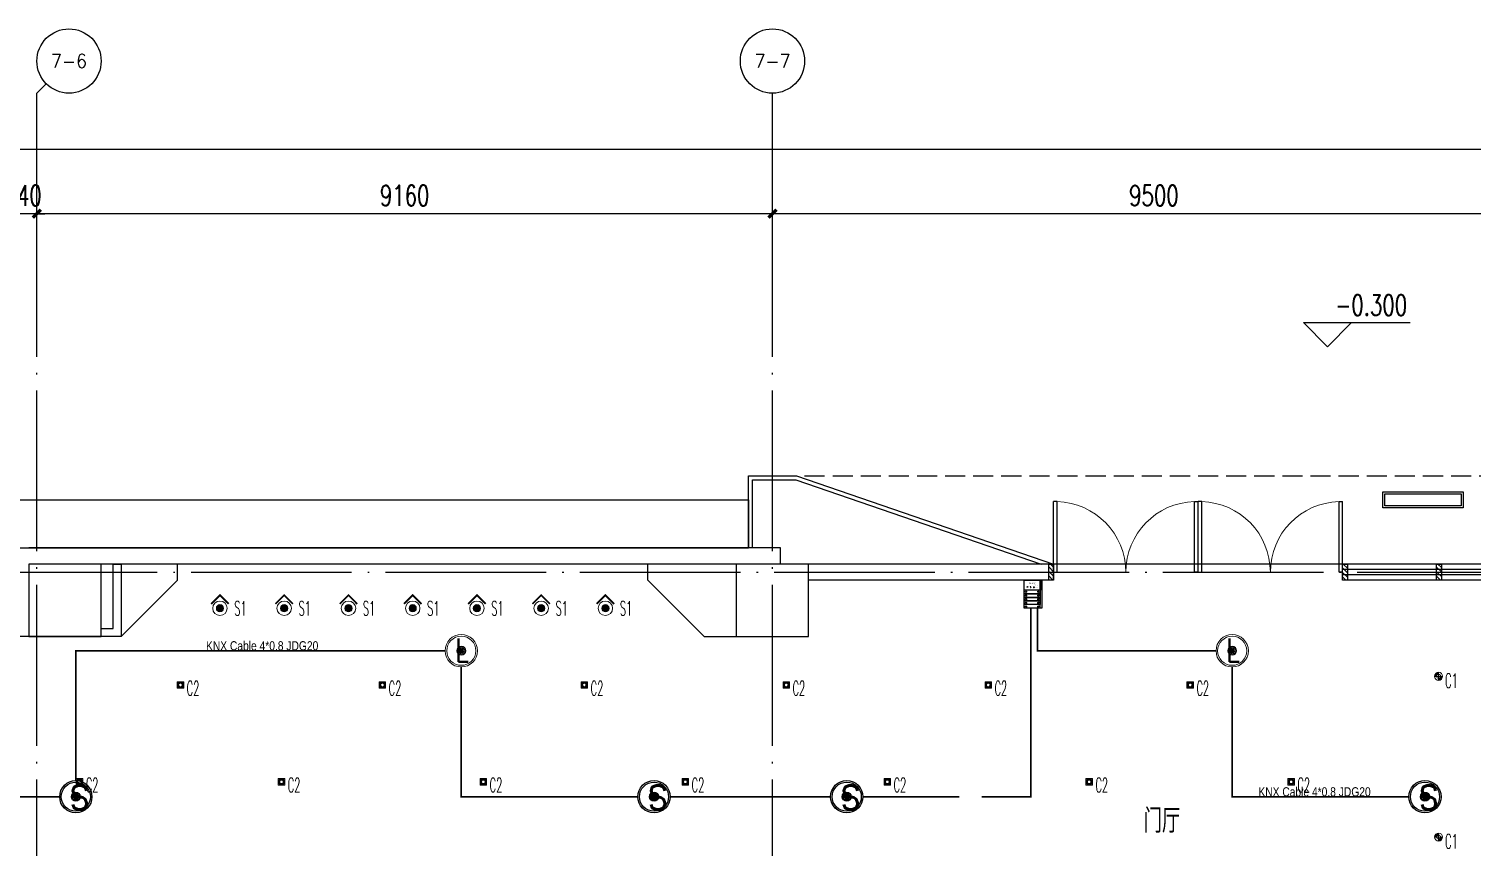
# Model space of a CAD drawing. Extents: x -621157 to 1764546, y -106808 to 741893.
# Drawn here: x 409164 to 427137, y 36578 to 46760 of the extents above; entities that cross this region are included whole.
import ezdxf
from ezdxf.enums import TextEntityAlignment as Align

# ---------------------------------------------------------------- set-up
doc = ezdxf.new("R2010")
doc.units = 0
doc.header["$LTSCALE"] = 1000
doc.header["$MEASUREMENT"] = 0
for name, pattern in [('DOT', [6.35, 0, -6.35]), ('XREF-A-101-平面图_t3$0$DASH', [0.35, 0.25, -0.1]), ('XREF-A-101-平面图_t3$0$DOTE', [2.42, 2, -0.2, 0.02, -0.2])]:
    doc.linetypes.add(name, pattern=pattern)
for name, color, linetype in [('0-底图', 7, 'Continuous'), ('abb-light', 7, 'Continuous'), ('AXIS_TEXT', 7, 'Continuous'), ('KNX line', 3, 'Continuous'), ('L_ELEM', 40, 'Continuous'), ('push-button(abb)', 1, 'Continuous'), ('WIRE-照明', 4, 'Continuous'), ('XREF-A-101-平面图_t3$0$A-COLUMN', 8, 'Continuous'), ('XREF-A-101-平面图_t3$0$A-CURTWALL', 8, 'Continuous'), ('XREF-A-101-平面图_t3$0$A-DIM_ELEV', 8, 'Continuous'), ('XREF-A-101-平面图_t3$0$A-DOTE', 8, 'Continuous'), ('XREF-A-101-平面图_t3$0$A-ROOM-CH', 8, 'Continuous'), ('XREF-A-101-平面图_t3$0$A-SEE', 8, 'Continuous'), ('XREF-A-101-平面图_t3$0$A-SURFACE', 8, 'Continuous'), ('XREF-A-101-平面图_t3$0$A-WALL-FILL', 8, 'Continuous'), ('XREF-A-101-平面图_t3$0$A-WINDOW', 8, 'Continuous'), ('XREF-A-101-平面图_t3$0$AXIS', 8, 'Continuous'), ('XREF-A-101-平面图_t3$0$GROUND', 8, 'Continuous'), ('XREF-A-101-平面图_t3$0$I-WALL-GYPSUM', 8, 'Continuous'), ('XREF-A-101-平面图_t3$0$PARTITION-INF', 8, 'Continuous'), ('控制系统', 6, 'Continuous')]:
    doc.layers.add(name, color=color, linetype=linetype)
doc.layers.add('KNX照度感应', color=7, linetype='Continuous', lineweight=0)
doc.layers.add('LIGHT-INF', color=6, linetype='Continuous', lineweight=0)
doc.styles.add('_TEL_DIM', font='SIMPLEX', dxfattribs={"width": 0.8, "height": 3.5, "bigfont": 'HZTXT'})
doc.styles.add('arch_dim', font='arial.ttf', dxfattribs={"width": 0.8})
doc.styles.add('COMPLEX', font='COMPLEX')
doc.styles.add('INF DIM', font='SIMPLEX.SHX', dxfattribs={"width": 0.7, "bigfont": 'hztxt.shx'})
doc.styles.add('SC-25', font='simfang.ttf', dxfattribs={"height": 90})
doc.styles.add('XREF-A-101-平面图_t3$0$-HZDXCROMANS', font='ROMANS.shx', dxfattribs={"bigfont": 'HZDXC.shx'})
doc.styles.add('XREF-A-101-平面图_t3$0$A-AXIS-LABEL', font='COMPLEX', dxfattribs={"bigfont": 'GBCBIG'})
doc.styles.add('XREF-A-101-平面图_t3$0$A-DIM_T3', font='SIMPLEX', dxfattribs={"width": 0.705882, "bigfont": 'GBCBIG'})
doc.styles.add('XREF-A-101-平面图_t3$0$A-STANDARD', font='SIMPLEX', dxfattribs={"bigfont": 'GBCBIG'})
doc.dimstyles.new('XREF-A-101-平面图_t3$0$A-DIM-100', dxfattribs={"dimscale": 100, "dimtxt": 2.55, "dimasz": 1, "dimexe": 2.5, "dimexo": 3, "dimgap": 1, "dimtad": 1, "dimdec": 0, "dimzin": 0, "dimdsep": 46, "dimtxsty": 'XREF-A-101-平面图_t3$0$A-DIM_T3', "dimblk": 'XREF-A-101-平面图_t3$0$_ArchTick', "dimcen": 0.09, "dimclrt": 7, "dimazin": 2, "dimtfac": 1, "dimtdec": 0, "dimtix": 1, "dimtmove": 2, "dimatfit": 3, "dimfxl": 0, "dimtolj": 1, "dimtzin": 0, "dimarcsym": 0})

# ---------------------------------------------------------------- blocks, each defined once
blk = doc.blocks.new('XREF-A-101-平面图_t3$0$_ArchTick')
at = {"color": 0, "linetype": 'ByBlock', "const_width": 0.4}
blk.add_lwpolyline([(-0.5, -0.5), (0.5, 0.5)], dxfattribs=at)
blk = doc.blocks.new('*D25413')
at = {"layer": 'Defpoints', "color": 0}
for p in [(47500, 44460), (47500, 43300), (57000, 43300)]:
    blk.add_point(p, dxfattribs=at)
at = {"layer": 'XREF-A-101-平面图_t3$0$AXIS', "color": 0, "lineweight": -2}
for p, q in [((47500, 43600), (47500, 44710)), ((57000, 43600), (57000, 44710)), ((57000, 44460), (47500, 44460))]:
    blk.add_line(p, q, dxfattribs=at)
at = {"layer": 'XREF-A-101-平面图_t3$0$AXIS', "color": 0, "linetype": 'ByBlock', "lineweight": -2, "xscale": 100, "yscale": 100, "zscale": 100, "rotation": 180}
blk.add_blockref('XREF-A-101-平面图_t3$0$_ArchTick', (47500, 44460), dxfattribs=at)
at = {"layer": 'XREF-A-101-平面图_t3$0$AXIS', "color": 0, "linetype": 'ByBlock', "lineweight": -2, "xscale": 100, "yscale": 100, "zscale": 100}
blk.add_blockref('XREF-A-101-平面图_t3$0$_ArchTick', (57000, 44460), dxfattribs=at)
at = {"layer": 'XREF-A-101-平面图_t3$0$AXIS', "color": 7, "insert": (52250, 44687), "char_height": 255, "attachment_point": 5, "style": 'XREF-A-101-平面图_t3$0$A-DIM_T3'}
blk.add_mtext('\\A1;9500', dxfattribs=at)
blk = doc.blocks.new('*D25414')
at = {"layer": 'Defpoints', "color": 0}
for p in [(38340, 44460), (38340, 43300), (47500, 43300)]:
    blk.add_point(p, dxfattribs=at)
at = {"layer": 'XREF-A-101-平面图_t3$0$AXIS', "color": 0, "lineweight": -2}
for p, q in [((38340, 43600), (38340, 44710)), ((47500, 43600), (47500, 44710)), ((47500, 44460), (38340, 44460))]:
    blk.add_line(p, q, dxfattribs=at)
at = {"layer": 'XREF-A-101-平面图_t3$0$AXIS', "color": 0, "linetype": 'ByBlock', "lineweight": -2, "xscale": 100, "yscale": 100, "zscale": 100, "rotation": 180}
blk.add_blockref('XREF-A-101-平面图_t3$0$_ArchTick', (38340, 44460), dxfattribs=at)
at = {"layer": 'XREF-A-101-平面图_t3$0$AXIS', "color": 0, "linetype": 'ByBlock', "lineweight": -2, "xscale": 100, "yscale": 100, "zscale": 100}
blk.add_blockref('XREF-A-101-平面图_t3$0$_ArchTick', (47500, 44460), dxfattribs=at)
at = {"layer": 'XREF-A-101-平面图_t3$0$AXIS', "color": 7, "insert": (42920, 44687), "char_height": 255, "attachment_point": 5, "style": 'XREF-A-101-平面图_t3$0$A-DIM_T3'}
blk.add_mtext('\\A1;9160', dxfattribs=at)
blk = doc.blocks.new('*D25415')
at = {"layer": 'Defpoints', "color": 0}
for p in [(38000, 44460), (38000, 43300), (38340, 43300)]:
    blk.add_point(p, dxfattribs=at)
at = {"layer": 'XREF-A-101-平面图_t3$0$AXIS', "color": 0, "lineweight": -2}
for p, q in [((38000, 43600), (38000, 44710)), ((38340, 43600), (38340, 44710)), ((38000, 44460), (37900, 44460)), ((38340, 44460), (38000, 44460)), ((38340, 44460), (38440, 44460))]:
    blk.add_line(p, q, dxfattribs=at)
at = {"layer": 'XREF-A-101-平面图_t3$0$AXIS', "color": 0, "linetype": 'ByBlock', "lineweight": -2, "xscale": 100, "yscale": 100, "zscale": 100}
blk.add_blockref('XREF-A-101-平面图_t3$0$_ArchTick', (38000, 44460), dxfattribs=at)
at = {"layer": 'XREF-A-101-平面图_t3$0$AXIS', "color": 0, "linetype": 'ByBlock', "lineweight": -2, "xscale": 100, "yscale": 100, "zscale": 100, "rotation": 180}
blk.add_blockref('XREF-A-101-平面图_t3$0$_ArchTick', (38340, 44460), dxfattribs=at)
at = {"layer": 'XREF-A-101-平面图_t3$0$AXIS', "color": 7, "insert": (38170, 44687), "char_height": 255, "attachment_point": 5, "style": 'XREF-A-101-平面图_t3$0$A-DIM_T3'}
blk.add_mtext('\\A1;340', dxfattribs=at)
blk = doc.blocks.new('_AXISO')
blk.add_circle((0, 0), 0.5)
at = {"layer": 'AXIS_TEXT', "style": 'COMPLEX'}
blk.add_attdef('A', text='', height=0.56, dxfattribs=at).set_placement((-0.25, -0.28), (0.25, -0.28), align=Align.FIT)
blk = doc.blocks.new('*D25422')
at = {"layer": 'Defpoints', "color": 0}
for p in [(-300, 45260), (-300, 43300), (66600, 43300)]:
    blk.add_point(p, dxfattribs=at)
at = {"layer": 'XREF-A-101-平面图_t3$0$AXIS', "color": 0, "lineweight": -2}
for p, q in [((-300, 43600), (-300, 45510)), ((66600, 43600), (66600, 45510)), ((66600, 45260), (-300, 45260))]:
    blk.add_line(p, q, dxfattribs=at)
at = {"layer": 'XREF-A-101-平面图_t3$0$AXIS', "color": 0, "linetype": 'ByBlock', "lineweight": -2, "xscale": 100, "yscale": 100, "zscale": 100, "rotation": 180}
blk.add_blockref('XREF-A-101-平面图_t3$0$_ArchTick', (-300, 45260), dxfattribs=at)
at = {"layer": 'XREF-A-101-平面图_t3$0$AXIS', "color": 0, "linetype": 'ByBlock', "lineweight": -2, "xscale": 100, "yscale": 100, "zscale": 100}
blk.add_blockref('XREF-A-101-平面图_t3$0$_ArchTick', (66600, 45260), dxfattribs=at)
at = {"layer": 'XREF-A-101-平面图_t3$0$AXIS', "color": 7, "insert": (33150, 45487), "char_height": 255, "attachment_point": 5, "style": 'XREF-A-101-平面图_t3$0$A-DIM_T3'}
blk.add_mtext('\\A1;66900', dxfattribs=at)
blk = doc.blocks.new('XREF-A-101-平面图_t3$0$G$C869EB286')
at = {"layer": 'XREF-A-101-平面图_t3$0$A-WINDOW'}
h = blk.add_hatch(dxfattribs=at)
h.set_pattern_fill('ANSI31', color=256, scale=25)
h.set_pattern_definition([(45, (-143.957, -89940), (-28.0633, 28.0633), [])])
h.paths.add_polyline_path([(0, 60), (200, 60), (200, 0), (0, 0)])
blk.add_lwpolyline([(0, 60), (200, 60), (200, 0), (0, 0)], close=True, dxfattribs=at)
blk = doc.blocks.new('XREF-A-101-平面图_t3$0$柱网1F')
at = {"layer": 'XREF-A-101-平面图_t3$0$A-COLUMN'}
for points in [[(38240, -800), (39140, -800), (39140, 100), (38240, 100)], [(47050, -800), (47950, -800), (47950, 100), (47050, 100)]]:
    blk.add_lwpolyline(points, close=True, dxfattribs=at)
blk = doc.blocks.new('XREF-A-101-平面图_t3$0$ROOM')
at = {"layer": 'XREF-A-101-平面图_t3$0$A-ROOM-CH', "style": 'XREF-A-101-平面图_t3$0$-HZDXCROMANS', "width": 0.6}
for tag, p in [('中文房间名称', (0, -1000)), ('英文房间名称', (0, -1500))]:
    blk.add_attdef(tag, text='', height=300, dxfattribs=at).set_placement(p, align=Align.CENTER)
blk = doc.blocks.new('XREF-A-101-平面图_t3$0$G$C392A9A82')
at = {"layer": 'XREF-A-101-平面图_t3$0$I-WALL-GYPSUM'}
blk.add_lwpolyline([(39240, -900), (39240, -800), (39390, -800), (39390, -200), (39390, -200), (39390, 0), (39490, 0), (39490, -900), (39240, -900)], dxfattribs=at)
at = {"layer": 'XREF-A-101-平面图_t3$0$PARTITION-INF'}
for p, q in [((40190, -200), (40190, 0)), ((46050, -200), (46050, 0)), ((40190, -200), (39490, -900)), ((46050, -200), (46750, -900)), ((39490, -900), (37050, -900)), ((46750, -900), (47150, -900))]:
    blk.add_line(p, q, dxfattribs=at)
blk = doc.blocks.new('XREF-A-101-平面图_t3$0$DOOR2DLIB$SYSLIB$00000108')
at = {"color": 0}
for p, q in [((-0.5, 0), (-0.5, 0.4875)), ((-0.475, 0.4875), (-0.5, 0.4875)), ((-0.475, 0), (-0.475, 0.4875)), ((0.475, 0), (0.475, 0.4875)), ((0.475, 0.4875), (0.5, 0.4875)), ((0.5, 0), (0.5, 0.4875)), ((-0.5, 0), (-0.475, 0)), ((0.5, 0), (0.475, 0))]:
    blk.add_line(p, q, dxfattribs=at)
at = {"color": 0, "lineweight": 13}
for centre, start, end in [((-0.4875, 0), 0, 88.53072), ((0.4875, 0), 91.46928, 180)]:
    blk.add_arc(centre, 0.4875, start, end, dxfattribs=at)
blk = doc.blocks.new('Infinity011318299')
at = {"linetype": 'DOT'}
blk.add_wipeout([(-40, 40), (40, 40), (40, -40), (-40, -40)], dxfattribs=at)
for points in [[(40, 40), (-40, 40), (-40, -40), (40, -40)], [(30, 30), (30, -30), (-30, -30), (-30, 30)]]:
    blk.add_lwpolyline(points, close=True)
for radius in [29.3, 22.5]:
    blk.add_circle((0, 0), radius)
at = {"style": 'INF DIM', "width": 0.5}
blk.add_text('C2', height=180, dxfattribs=at).set_placement((78, -130))
blk = doc.blocks.new('Infinity0113183485')
h = blk.add_hatch(color=256)
edge = h.paths.add_edge_path()
edge.add_arc((0, 0), 45, -90, 270, ccw=False)
at = {"const_width": 22.5}
blk.add_lwpolyline([(-109, 54), (0, 163), (109, 54)], dxfattribs=at)
for radius in [90, 45]:
    blk.add_circle((0, 0), radius)
at = {"style": 'INF DIM', "width": 0.5}
blk.add_text('S1', height=180, dxfattribs=at).set_placement((179, -90))
blk = doc.blocks.new('A$Cffee1762')
h = blk.add_hatch(color=8)
h.dxf.hatch_style = 1
h.paths.add_polyline_path([(-50, 0), (-24, 0, -0.414214), (0, 24), (0, 50, 0.414214)])
h.paths.add_polyline_path([(0, -24), (0, -50, 0.414214), (50, 0), (24, 0, -0.414214)])
at = {"color": 8}
for points in [[(50, 0), (-50, 0)], [(0, 50), (0, -50)]]:
    blk.add_lwpolyline(points, dxfattribs=at)
blk.add_circle((0, 0), 50)
blk.add_circle((0, 0), 24.5, dxfattribs=at)
at = {"style": 'INF DIM', "width": 0.5}
blk.add_text('C1', height=180, dxfattribs=at).set_placement((81, -144))
blk = doc.blocks.new('*U24663')
at = {"layer": 'LIGHT-INF'}
blk.add_blockref('A$Cffee1762', (-71, 47), dxfattribs=at)
blk = doc.blocks.new('*U24662')
at = {"layer": 'LIGHT-INF', "color": 0, "linetype": 'ByBlock', "lineweight": -2}
for p in [(0, 8000), (0, 6000), (0, 4000), (0, 2000), (0, 0)]:
    blk.add_blockref('*U24663', p, dxfattribs=at)
blk = doc.blocks.new('G$C6C03BD24')
at = {"layer": 'LIGHT-INF', "color": 6}
for name, p in [('Infinity0113183485', (40620, -450)), ('Infinity0113183485', (41420, -450)), ('Infinity0113183485', (42220, -450)), ('Infinity0113183485', (43020, -450)), ('Infinity0113183485', (43820, -450)), ('Infinity0113183485', (44620, -450)), ('Infinity0113183485', (45420, -450)), ('*U24662', (55866, -9344)), ('Infinity011318299', (40128, -1405)), ('Infinity011318299', (42643, -1405)), ('Infinity011318299', (45158, -1405)), ('Infinity011318299', (47672, -1405)), ('Infinity011318299', (50187, -1405)), ('Infinity011318299', (52702, -1405)), ('Infinity011318299', (38871, -2610)), ('Infinity011318299', (41386, -2610)), ('Infinity011318299', (43900, -2610)), ('Infinity011318299', (46415, -2610)), ('Infinity011318299', (48930, -2610)), ('Infinity011318299', (51444, -2610)), ('Infinity011318299', (53959, -2610))]:
    blk.add_blockref(name, p, dxfattribs=at)
blk = doc.blocks.new('804')
at = {"layer": '控制系统'}
for p, q in [((27, 0), (-27, 0)), ((25, 10), (-25, -10)), ((-25, 10), (25, -10)), ((-19, 19), (19, -19)), ((19, 19), (-19, -19)), ((-10, 25), (10, -25)), ((10, 25), (-10, -25)), ((0, 27), (0, -27))]:
    blk.add_line(p, q, dxfattribs=at)
for radius in [112, 101, 31, 27.2]:
    blk.add_circle((0, 0), radius, dxfattribs=at)
at = {"color": 7, "style": '_TEL_DIM', "width": 0.8}
blk.add_text('s', height=250, dxfattribs=at).set_placement((-46, -89))
blk = doc.blocks.new('KNX照度感应')
at = {"layer": 'KNX照度感应'}
for p, q in [((11539.5, 35160.7), (11490.6, 35160.7)), ((11537.6, 35170.1), (11492.5, 35151.4)), ((11492.5, 35170.1), (11537.6, 35151.4)), ((11497.8, 35178), (11532.3, 35143.5)), ((11532.3, 35178), (11497.8, 35143.5)), ((11505.7, 35183.3), (11524.4, 35138.2)), ((11524.4, 35183.3), (11505.7, 35138.2)), ((11515, 35185.2), (11515, 35136.3))]:
    blk.add_line(p, q, dxfattribs=at)
for radius in [100.8, 90.6, 27.8, 24.4]:
    blk.add_circle((11515, 35160.7), radius, dxfattribs=at)
at = {"layer": 'KNX照度感应', "color": 7, "style": '_TEL_DIM', "width": 0.8}
blk.add_text('L', height=145.9, dxfattribs=at).set_placement((11477.4, 35090.8))
blk = doc.blocks.new('A$C5C940A98')
at = {"layer": 'abb-light'}
h = blk.add_hatch(dxfattribs=at)
h.set_pattern_fill('AR-SAND', color=0, style=0)
h.set_pattern_definition([(37.5, (-341033.5876, -432534.711), (-0.062993358, 1.926823769), [0, -1.52, 0, -1.7, 0, -1.625]), (7.5, (-341033.5876, -432534.711), (1.769776705, 2.822146065), [0, -0.82, 0, -1.37, 0, -0.525]), (327.5, (-341034.8176, -432534.711), (3.114141862, 0.0056590535), [0, -0.5, 0, -1.8, 0, -2.35]), (317.5, (-341034.8176, -432534.711), (3.006126605, 0.877675565), [0, -0.25, 0, -1.18, 0, -1.35])])
h.paths.add_polyline_path([(0.4, 2), (0.4, 2.4), (0.8, 2.4), (0.8, 2), (1.2, 2), (1.2, 1), (1, 1), (1, 0), (0.7, 0), (0.7, 1), (0.5, 1), (0.5, 0), (0.2, 0), (0.2, 1), (0, 1), (0, 2)])
at = {"layer": 'abb-light', "color": 0}
for p, q in [((0.4, 2), (0, 2)), ((0, 2), (0, 1)), ((0, 1), (0.2, 1)), ((0.2, 1), (0.2, 0)), ((0.2, 0), (0.5, 0)), ((0.4, 2), (0.4, 2.4)), ((0.4, 2.4), (0.8, 2.4)), ((0.5, 1), (0.5, 0)), ((0.5, 1), (0.7, 1)), ((0.7, 1), (0.7, 0)), ((0.7, 0), (1, 0)), ((0.8, 2.4), (0.8, 2)), ((0.8, 2), (1.2, 2)), ((1.2, 1), (1, 1)), ((1, 1), (1, 0)), ((1.2, 2), (1.2, 1))]:
    blk.add_line(p, q, dxfattribs=at)
blk = doc.blocks.new('新')
at = {"layer": 'push-button(abb)'}
h = blk.add_hatch(dxfattribs=at)
h.set_pattern_fill('AR-SAND', color=0, scale=0.156714, style=0)
h.set_pattern_definition([(37.5, (-5343464.5088, -6776330.62397), (-0.009871945873, 0.3019604054384), [0, -0.238205394623, 0, -0.2664139281965, 0, -0.254660372541]), (7.5, (-5343464.5088, -6776330.62397), (0.277348920048, 0.442270011284), [0, -0.128505541836, 0, -0.214698283311, 0, -0.08227488959]), (327.5, (-5343464.70156, -6776330.62397), (0.488029862559, 0.000886853343), [0, -0.078357037705, 0, -0.2820853357375, 0, -0.368278077213]), (317.5, (-5343464.70156, -6776330.62397), (0.4711023514, 0.137544114668), [0, -0.0391785188524, 0, -0.1849226089835, 0, -0.211564001803])])
edge = h.paths.add_edge_path()
edge.add_line((952, 2132), (952, 2139))
edge = h.paths.add_edge_path()
edge.add_line((952, 2139), (958, 2139))
edge = h.paths.add_edge_path()
edge.add_line((958, 2139), (958, 2132))
edge = h.paths.add_edge_path()
edge.add_line((958, 2132), (964, 2132))
edge = h.paths.add_edge_path()
edge.add_line((964, 2132), (964, 2117))
edge = h.paths.add_edge_path()
edge.add_line((964, 2117), (961, 2117))
edge = h.paths.add_edge_path()
edge.add_line((961, 2117), (961, 2101))
edge = h.paths.add_edge_path()
edge.add_line((952, 2132), (946, 2132))
edge = h.paths.add_edge_path()
edge.add_line((946, 2132), (946, 2117))
edge = h.paths.add_edge_path()
edge.add_line((946, 2117), (949, 2117))
edge = h.paths.add_edge_path()
edge.add_line((949, 2117), (949, 2101))
edge = h.paths.add_edge_path()
edge.add_line((949, 2101), (953, 2101))
edge = h.paths.add_edge_path()
edge.add_line((957, 2101), (961, 2101))
edge = h.paths.add_edge_path()
edge.add_line((953, 2117), (953, 2101))
edge = h.paths.add_edge_path()
edge.add_line((957, 2117), (957, 2101))
edge = h.paths.add_edge_path()
edge.add_line((953, 2117), (957, 2117))
at = {"color": 0}
for p, q in [((1625, 2699), (1659, 2735)), ((1628, 2474), (1662, 2438)), ((1659, 2735), (1693, 2699)), ((1662, 2438), (1696, 2474))]:
    blk.add_line(p, q, dxfattribs=at)
for points in [[(0, 2826), (1750, 2826), (1750, 0), (0, 0)], [(0, 1844), (1581, 1844), (1581, 1462), (0, 1462)], [(0, 1462), (1581, 1462), (1581, 1096), (0, 1096)], [(1581, 2826), (1750, 2826), (1750, 0), (1581, 0)], [(1581, 2826), (1750, 2826), (1750, 2578), (1581, 2578)], [(1581, 2578), (1750, 2578), (1750, 2333), (1581, 2333)], [(1581, 2333), (1750, 2333), (1750, 2084), (1581, 2084)], [(1581, 2084), (1750, 2084), (1750, 1844), (1581, 1844)], [(1631, 1983), (1697, 1983), (1697, 1976), (1631, 1976)], [(1631, 1964), (1697, 1964), (1697, 1957), (1631, 1957)], [(1631, 1942), (1697, 1942), (1697, 1935), (1631, 1935)], [(0, 1096), (1581, 1096), (1581, 731), (0, 731)], [(0, 731), (1581, 731), (1581, 365), (0, 365)]]:
    blk.add_lwpolyline(points, close=True, dxfattribs=at)
for points in [[(1693, 2699), (1625, 2699)], [(1628, 2474), (1696, 2474)]]:
    blk.add_lwpolyline(points, dxfattribs=at)
for centre in [(169, 1653), (1412, 1653), (169, 1271), (169, 905), (169, 540), (169, 173), (1412, 1271), (1412, 905), (1412, 540), (1412, 173)]:
    blk.add_circle(centre, 68, dxfattribs=at)
for centre, radius, start, end in [((283, 2118), 39.8, 25.42439, 115.78757), ((302, 2171), 40, 205.55465, 295.39802), ((345, 2106), 39.6, 131.50296, 226.45611), ((292, 2107), 39.8, 311.77933, 46.03585), ((358, 2129), 39.8, 81.07263, 170.70804), ((325, 2175), 39.8, 261.07263, 350.71152), ((1626, 2207), 39.8, 25.42439, 115.78757), ((1645, 2260), 40, 205.55465, 295.39802), ((1688, 2194), 39.6, 131.50296, 226.45611), ((1634, 2195), 39.8, 311.77933, 46.03585), ((1668, 2263), 39.8, 261.07263, 350.71152), ((1701, 2218), 39.8, 81.07263, 170.70804)]:
    blk.add_arc(centre, radius, start, end, dxfattribs=at)
at = {"layer": 'push-button(abb)', "color": 0}
for p, q in [((610, 2093), (653, 2093)), ((954, 2158), (917, 2121)), ((917, 2121), (930, 2121)), ((917, 2121), (930, 2121)), ((930, 2121), (930, 2094)), ((930, 2094), (978, 2094)), ((954, 2158), (958, 2154)), ((958, 2154), (958, 2158)), ((958, 2158), (969, 2158)), ((969, 2158), (969, 2143)), ((969, 2143), (991, 2121)), ((978, 2121), (991, 2121)), ((991, 2121), (978, 2121)), ((978, 2121), (978, 2094))]:
    blk.add_line(p, q, dxfattribs=at)
at = {"layer": 'push-button(abb)', "color": 0, "start_tangent": (-0.629293, -0.926018), "end_tangent": (-0.9514338, -0.4057497)}
for points in [[(612, 2161), (605, 2146), (612, 2134), (625, 2113), (622, 2102), (615, 2098)], [(626, 2161), (619, 2146), (626, 2134), (639, 2113), (636, 2102), (629, 2098)], [(641, 2161), (634, 2146), (641, 2134), (654, 2113), (651, 2102), (644, 2098)]]:
    blk.add_spline(points, degree=3, dxfattribs=at)
at = {"layer": 'push-button(abb)', "color": 0, "xscale": 15.67140754127548, "yscale": 15.67140754127548, "zscale": 15.67140754127548}
blk.add_blockref('A$C5C940A98', (946, 2101), dxfattribs=at)
at = {"layer": 'push-button(abb)', "color": 0, "attachment_point": 5, "style": 'SC-25'}
for s, insert, char_height, width in [('{\\fArial|b0|i0|c0|p34;FAN}', (338, 2226), 42.31, 465.44), ('{\\fArial|b0|i0|c0|p34;24.8\\fArial|b0|i0|c134|p34;%%D\\fArial|b0|i0|c0|p34;C}', (807, 2483), 169.77, 933.75), ('{\\fArial|b0|i0|c0|p34;OP.STATE}', (618, 2226), 42.31, 465.44), ('{\\fArial|b0|i0|c0|p34;MODE}', (951, 2226), 42.31, 465.44), ('{\\fArial|b0|i0|c0|p34;PM2.5}', (1226, 2230), 42.31, 465.44), ('{\\fArial|b0|i0|c0|p34;24.8\\fArial|b0|i0|c134|p34;%%D\\fArial|b0|i0|c0|p34;C}', (1227, 2131), 34.48, 189.62)]:
    blk.add_mtext(s, dxfattribs=dict(at, insert=insert, char_height=char_height, width=width))
blk = doc.blocks.new('G$C51B1E2D8')
at = {"layer": 'KNX line', "ltscale": 73.427512, "const_width": 20}
for points in [[(50207, -2895), (50817, -2895), (50817, -550)], [(50901, -550), (50901, -1078), (53123, -1078)], [(38925, -2693), (38925, -1078), (43523, -1078)], [(43725, -1280), (43725, -2895), (45923, -2895)], [(53325, -1280), (53325, -2895), (55523, -2895)], [(36727, -2895), (38723, -2895)], [(46327, -2895), (48323, -2895)], [(48727, -2895), (49925, -2895)]]:
    blk.add_lwpolyline(points, dxfattribs=at)
at = {"xscale": 0.1240072390067536, "yscale": 0.1240072390067536, "zscale": 0.1240072390067536}
blk.add_blockref('新', (50736, -550), dxfattribs=at)
at = {"layer": 'KNX照度感应', "xscale": 2, "yscale": 2, "zscale": 2}
for p in [(20695, -71400), (30295, -71400)]:
    blk.add_blockref('KNX照度感应', p, dxfattribs=at)
at = {"layer": 'L_ELEM', "xscale": 1.795252225519288, "yscale": 1.795252225519288, "zscale": 1.795252225519288}
for p in [(38925, -2895), (46125, -2895), (48525, -2895), (55725, -2895)]:
    blk.add_blockref('804', p, dxfattribs=at)
at = {"layer": 'KNX line', "char_height": 114.29, "width": 1395.51, "attachment_point": 1, "style": 'arch_dim'}
for insert in [(40546, -960, -1), (53651, -2777, -1)]:
    blk.add_mtext('KNX Cable 4*0.8 JDG20', dxfattribs=dict(at, insert=insert))
blk = doc.blocks.new('XREF-A-101-平面图_t3$0$轴网')
at = {"layer": 'XREF-A-101-平面图_t3$0$A-DOTE', "linetype": 'XREF-A-101-平面图_t3$0$DOTE'}
for p, q in [((38340, -3300), (38340, 43300)), ((47500, -3300), (47500, 43300)), ((-3300, 40000), (69800, 40000))]:
    blk.add_line(p, q, dxfattribs=at)
at = {"layer": 'XREF-A-101-平面图_t3$0$AXIS'}
for p, q in [((38340, 45959.5), (38457.2, 46076.7)), ((38340, 43300), (38340, 45959.5)), ((47500, 43300), (47500, 45959.5))]:
    blk.add_line(p, q, dxfattribs=at)
ref = blk.add_blockref('_AXISO', (38740, 46359.5), dxfattribs=dict(at, xscale=800, yscale=800, zscale=800))
ref.add_attrib('A', '7-6', dxfattribs={"color": 7, "height": 168.54, "style": 'XREF-A-101-平面图_t3$0$A-AXIS-LABEL', "width": 0.933333}).set_placement((38515.3, 46275.2), (38964.7, 46275.2), align=Align.FIT)
ref = blk.add_blockref('_AXISO', (47500, 46359.5), dxfattribs=dict(at, xscale=800, yscale=800, zscale=800))
ref.add_attrib('A', '7-7', dxfattribs={"color": 7, "height": 168.54, "style": 'XREF-A-101-平面图_t3$0$A-AXIS-LABEL', "width": 0.933333}).set_placement((47275.3, 46275.2), (47724.7, 46275.2), align=Align.FIT)
for p1, p2, distance, picture, middle in [((66600, 43300), (-300, 43300), -1959.5, '*D25422', (33150, 45487)), ((38340, 43300), (38000, 43300), -1159.5, '*D25415', (38170, 44687)), ((47500, 43300), (38340, 43300), -1159.5, '*D25414', (42920, 44687)), ((57000, 43300), (47500, 43300), -1159.5, '*D25413', (52250, 44687))]:
    dim = blk.add_aligned_dim(p1=p1, p2=p2, distance=distance, dimstyle='XREF-A-101-平面图_t3$0$A-DIM-100', dxfattribs=at)
    dim.commit()
    dim.dimension.update_dxf_attribs({"geometry": picture, "text_midpoint": middle})
blk = doc.blocks.new('XREF-A-101-平面图_t3')
at = {"layer": 'XREF-A-101-平面图_t3$0$A-DIM_ELEV'}
for p, q in [((254412, 42805), (254112, 43105)), ((254112, 43105), (255442, 43105)), ((254412, 42805), (254712, 43105))]:
    blk.add_line(p, q, dxfattribs=at)
at = {"layer": 'XREF-A-101-平面图_t3$0$A-SEE', "linetype": 'XREF-A-101-平面图_t3$0$DASH'}
blk.add_lwpolyline([(247200, 41200), (247200, 41200), (267700, 41200), (267700, 27600), (267700, 27600)], dxfattribs=at)
at = {"layer": 'XREF-A-101-平面图_t3$0$A-SURFACE'}
for points in [[(247200, 40300), (247200, 41200), (247800, 41200), (251000, 40100)], [(247250, 40300), (247250, 41150), (247792, 41150), (250846, 40100)]]:
    blk.add_lwpolyline(points, dxfattribs=at)
for points in [[(256100, 41000), (256100, 40800), (255100, 40800), (255100, 41000)], [(256075, 40975), (256075, 40825), (255125, 40825), (255125, 40975)]]:
    blk.add_lwpolyline(points, close=True, dxfattribs=at)
at = {"layer": 'XREF-A-101-平面图_t3$0$A-WALL-FILL', "color": 171}
blk.add_line((247600, 40300), (238240, 40300), dxfattribs=at)
at = {"layer": 'XREF-A-101-平面图_t3$0$GROUND'}
for p in [(247200, 40900), (237150, 40300)]:
    blk.add_line(p, (247200, 40300), dxfattribs=at)
blk.add_lwpolyline([(213350, 40700), (236550, 40700), (236550, 40900), (247200, 40900)], dxfattribs=at)
at = {"layer": 'XREF-A-101-平面图_t3$0$A-COLUMN'}
blk.add_blockref('XREF-A-101-平面图_t3$0$柱网1F', (200000, 40000), dxfattribs=at)
at = {"layer": 'XREF-A-101-平面图_t3$0$A-DOTE'}
blk.add_blockref('XREF-A-101-平面图_t3$0$轴网', (200000, 0), dxfattribs=at)
at = {"layer": 'XREF-A-101-平面图_t3$0$A-ROOM-CH'}
ref = blk.add_blockref('XREF-A-101-平面图_t3$0$ROOM', (252351, 37756), dxfattribs=at)
ref.add_attrib('中文房间名称', '门厅', dxfattribs={"height": 300, "style": 'XREF-A-101-平面图_t3$0$-HZDXCROMANS', "width": 0.8}).set_placement((252351, 36756), align=Align.CENTER)
at = {"layer": 'XREF-A-101-平面图_t3$0$A-WINDOW', "rotation": 270}
for p in [(250940, 40100), (254600, 40100), (255770, 40100)]:
    blk.add_blockref('XREF-A-101-平面图_t3$0$G$C869EB286', p, dxfattribs=at)
at = {"layer": 'XREF-A-101-平面图_t3$0$A-DIM_ELEV', "color": 7, "style": 'XREF-A-101-平面图_t3$0$A-STANDARD', "width": 0.705882}
blk.add_text('-0.300', height=255, dxfattribs=at).set_placement((254509, 43195))
blk.add_blockref('XREF-A-101-平面图_t3$0$G$C392A9A82', (199900, 40100))
at = {"layer": 'XREF-A-101-平面图_t3$0$A-CURTWALL'}
for p, q in [((258200, 40100), (254600, 40100)), ((258200, 40033), (254600, 40033)), ((258200, 39967), (254600, 39967)), ((258200, 39900), (254600, 39900))]:
    blk.add_line(p, q, dxfattribs=at)
for points in [[(251000, 39900), (251000, 40100)], [(254600, 39900), (254600, 40100)]]:
    blk.add_lwpolyline(points, dxfattribs=at)
at = {"layer": 'XREF-A-101-平面图_t3$0$A-WALL-FILL', "color": 171}
for p, q in [((247600, 40100), (247600, 40300)), ((247600, 40100), (238240, 40100)), ((251000, 40100), (247950, 40100)), ((247950, 39900), (247950, 40100)), ((251000, 39900), (251000, 40100)), ((251000, 39900), (247950, 39900))]:
    blk.add_line(p, q, dxfattribs=at)
at = {"layer": 'XREF-A-101-平面图_t3$0$A-WINDOW'}
for p, q in [((252800, 40100), (251000, 40100)), ((254600, 40100), (252800, 40100))]:
    blk.add_line(p, q, dxfattribs=at)
at = {"layer": 'XREF-A-101-平面图_t3$0$A-WINDOW', "xscale": 1800, "yscale": -1800, "zscale": 1800, "rotation": 180}
for p in [(251900, 40000), (253700, 40000)]:
    blk.add_blockref('XREF-A-101-平面图_t3$0$DOOR2DLIB$SYSLIB$00000108', p, dxfattribs=at)

msp = doc.modelspace()

# ---------------------------------------------------------------- block references
at = {"layer": '0-底图'}
msp.add_blockref('XREF-A-101-平面图_t3', (170924, 0), dxfattribs=at)

# ---------------------------------------------------------------- next in the draw order: block references
at = {"layer": 'WIRE-照明'}
msp.add_blockref('G$C6C03BD24', (370924, 40000), dxfattribs=at)

# ---------------------------------------------------------------- next in the draw order: block references
msp.add_blockref('G$C51B1E2D8', (370824, 40100), dxfattribs=at)

doc.saveas('drawing.dxf')
